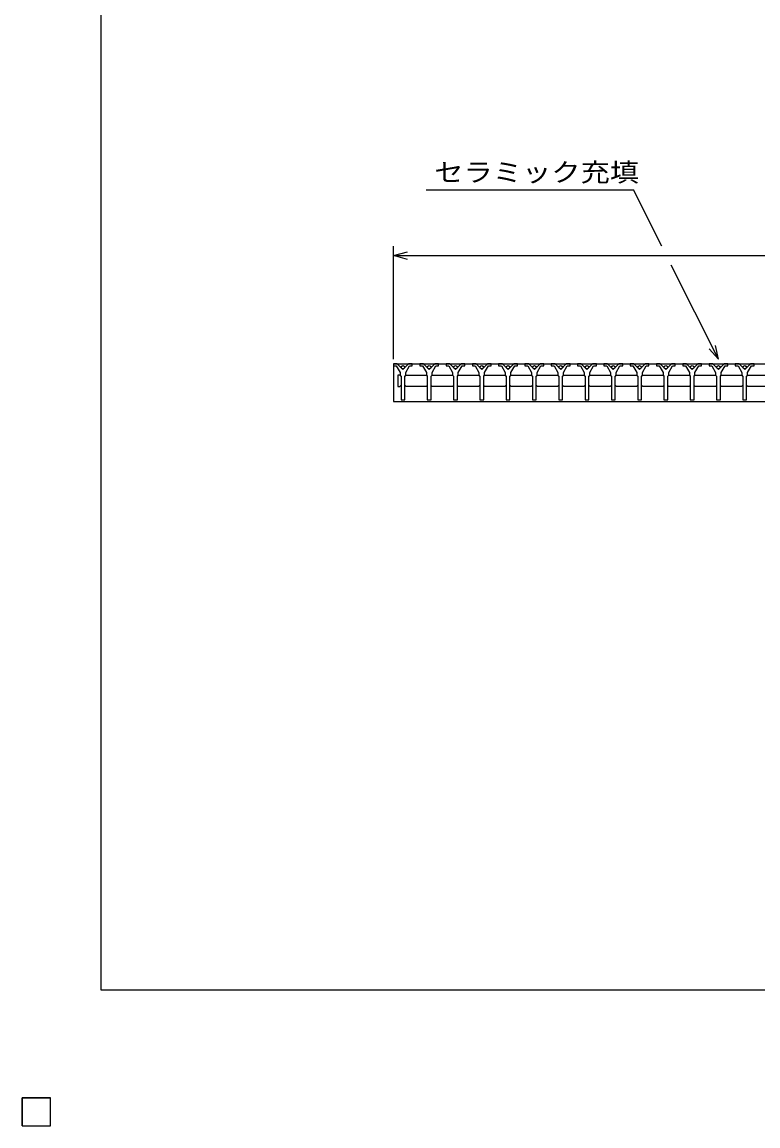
# Model space of a CAD drawing. Units: millimetres, scale not verified. Extents: x -1820 to 1724, y -1285 to 1059.
# Drawn here: x -1820 to -1039, y -1285 to -113 of the extents above; entities that cross this region are included whole.
import ezdxf
from ezdxf.enums import TextEntityAlignment as Align

# ---------------------------------------------------------------- set-up
doc = ezdxf.new("R2010")
doc.units = ezdxf.units.MM
doc.header["$LTSCALE"] = 10
for name, color, linetype, lineweight in [('0_2', 150, 'Continuous', 25), ('16', 3, 'Continuous', 25), ('22', 2, 'Continuous', 25)]:
    doc.layers.add(name, color=color, linetype=linetype, lineweight=lineweight)
doc.styles.add('ベクトル', font='')
doc.styles.get('ベクトル').set_extended_font_data('ベクトル')

msp = doc.modelspace()

# ---------------------------------------------------------------- linework, layer by layer
at = {"layer": '0_2'}
for p, q in [((-1736, -1141), (-1736, 1059)), ((1724, -1141), (-1736, -1141))]:
    msp.add_line(p, q, dxfattribs=at)
at = {"layer": '16'}
for p, q in [((-1426, -476), (-1426, -478)), ((-1422, -476), (-1426, -476)), ((-1426, -476), (-430, -476)), ((-1426, -476), (-1426, -516)), ((-1426, -478), (-1423, -478)), ((-1423, -478), (-1419, -485)), ((-1416, -482), (-1422, -476)), ((-1410, -476), (-1416, -482)), ((-1413, -485), (-1409, -478)), ((-1406, -476), (-1410, -476)), ((-1409, -478), (-1406, -478)), ((-1406, -478), (-1406, -476)), ((-1398.1, -476), (-1398.1, -478)), ((-1394.1, -476), (-1398.1, -476)), ((-1398.1, -478), (-1395.1, -478)), ((-1395.1, -478), (-1391.1, -485)), ((-1388.1, -482), (-1394.1, -476)), ((-1382.1, -476), (-1388.1, -482)), ((-1385.1, -485), (-1381.1, -478)), ((-1378.1, -476), (-1382.1, -476)), ((-1381.1, -478), (-1378.1, -478)), ((-1378.1, -478), (-1378.1, -476)), ((-1370.2, -476), (-1370.2, -478)), ((-1366.2, -476), (-1370.2, -476)), ((-1370.2, -478), (-1367.2, -478)), ((-1367.2, -478), (-1363.2, -485)), ((-1360.2, -482), (-1366.2, -476)), ((-1354.2, -476), (-1360.2, -482)), ((-1357.2, -485), (-1353.2, -478)), ((-1350.2, -476), (-1354.2, -476)), ((-1353.2, -478), (-1350.2, -478)), ((-1350.2, -478), (-1350.2, -476)), ((-1342.3, -476), (-1342.3, -478)), ((-1338.3, -476), (-1342.3, -476)), ((-1342.3, -478), (-1339.3, -478)), ((-1339.3, -478), (-1335.3, -485)), ((-1332.3, -482), (-1338.3, -476)), ((-1326.3, -476), (-1332.3, -482)), ((-1329.3, -485), (-1325.3, -478)), ((-1322.3, -476), (-1326.3, -476)), ((-1325.3, -478), (-1322.3, -478)), ((-1322.3, -478), (-1322.3, -476)), ((-1314.4, -476), (-1314.4, -478)), ((-1310.4, -476), (-1314.4, -476)), ((-1314.4, -478), (-1311.4, -478)), ((-1311.4, -478), (-1307.4, -485)), ((-1304.4, -482), (-1310.4, -476)), ((-1298.4, -476), (-1304.4, -482)), ((-1301.4, -485), (-1297.4, -478)), ((-1294.4, -476), (-1298.4, -476)), ((-1297.4, -478), (-1294.4, -478)), ((-1294.4, -478), (-1294.4, -476)), ((-1286.5, -476), (-1286.5, -478)), ((-1282.5, -476), (-1286.5, -476)), ((-1286.5, -478), (-1283.5, -478)), ((-1283.5, -478), (-1279.5, -485)), ((-1276.5, -482), (-1282.5, -476)), ((-1270.5, -476), (-1276.5, -482)), ((-1273.5, -485), (-1269.5, -478)), ((-1266.5, -476), (-1270.5, -476)), ((-1269.5, -478), (-1266.5, -478)), ((-1266.5, -478), (-1266.5, -476)), ((-1258.6, -476), (-1258.6, -478)), ((-1254.6, -476), (-1258.6, -476)), ((-1258.6, -478), (-1255.6, -478)), ((-1255.6, -478), (-1251.6, -485)), ((-1248.6, -482), (-1254.6, -476)), ((-1242.6, -476), (-1248.6, -482)), ((-1245.6, -485), (-1241.6, -478)), ((-1238.6, -476), (-1242.6, -476)), ((-1241.6, -478), (-1238.6, -478)), ((-1238.6, -478), (-1238.6, -476)), ((-1230.7, -476), (-1230.7, -478)), ((-1226.7, -476), (-1230.7, -476)), ((-1230.7, -478), (-1227.7, -478)), ((-1227.7, -478), (-1223.7, -485)), ((-1220.7, -482), (-1226.7, -476)), ((-1214.7, -476), (-1220.7, -482)), ((-1217.7, -485), (-1213.7, -478)), ((-1210.7, -476), (-1214.7, -476)), ((-1213.7, -478), (-1210.7, -478)), ((-1210.7, -478), (-1210.7, -476)), ((-1202.8, -476), (-1202.8, -478)), ((-1198.8, -476), (-1202.8, -476)), ((-1202.8, -478), (-1199.8, -478)), ((-1199.8, -478), (-1195.8, -485)), ((-1192.8, -482), (-1198.8, -476)), ((-1186.8, -476), (-1192.8, -482)), ((-1189.8, -485), (-1185.8, -478)), ((-1182.8, -476), (-1186.8, -476)), ((-1185.8, -478), (-1182.8, -478)), ((-1182.8, -478), (-1182.8, -476)), ((-1174.9, -476), (-1174.9, -478)), ((-1170.9, -476), (-1174.9, -476)), ((-1174.9, -478), (-1171.9, -478)), ((-1171.9, -478), (-1167.9, -485)), ((-1164.9, -482), (-1170.9, -476)), ((-1158.9, -476), (-1164.9, -482)), ((-1161.9, -485), (-1157.9, -478)), ((-1154.9, -476), (-1158.9, -476)), ((-1157.9, -478), (-1154.9, -478)), ((-1154.9, -478), (-1154.9, -476)), ((-1147, -476), (-1147, -478)), ((-1143, -476), (-1147, -476)), ((-1147, -478), (-1144, -478)), ((-1144, -478), (-1140, -485)), ((-1137, -482), (-1143, -476)), ((-1131, -476), (-1137, -482)), ((-1134, -485), (-1130, -478)), ((-1127, -476), (-1131, -476)), ((-1130, -478), (-1127, -478)), ((-1127, -478), (-1127, -476)), ((-1119.1, -476), (-1119.1, -478)), ((-1115.1, -476), (-1119.1, -476)), ((-1119.1, -478), (-1116.1, -478)), ((-1116.1, -478), (-1112.1, -485)), ((-1109.1, -482), (-1115.1, -476)), ((-1103.1, -476), (-1109.1, -482)), ((-1106.1, -485), (-1102.1, -478)), ((-1099.1, -476), (-1103.1, -476)), ((-1102.1, -478), (-1099.1, -478)), ((-1099.1, -478), (-1099.1, -476)), ((-1091.2, -476), (-1091.2, -478)), ((-1087.2, -476), (-1091.2, -476)), ((-1091.2, -478), (-1088.2, -478)), ((-1088.2, -478), (-1084.2, -485)), ((-1081.2, -482), (-1087.2, -476)), ((-1075.2, -476), (-1081.2, -482)), ((-1078.2, -485), (-1074.2, -478)), ((-1071.2, -476), (-1075.2, -476)), ((-1074.2, -478), (-1071.2, -478)), ((-1071.2, -478), (-1071.2, -476)), ((-1063.3, -476), (-1063.3, -478)), ((-1059.3, -476), (-1063.3, -476)), ((-1063.3, -478), (-1060.3, -478)), ((-1060.3, -478), (-1056.3, -485)), ((-1053.3, -482), (-1059.3, -476)), ((-1047.3, -476), (-1053.3, -482)), ((-1050.3, -485), (-1046.3, -478)), ((-1043.3, -476), (-1047.3, -476)), ((-1046.3, -478), (-1043.3, -478)), ((-1043.3, -478), (-1043.3, -476)), ((-1419.25, -488), (-1421.25, -488)), ((-1421.25, -488), (-1421.25, -500)), ((-1418.25, -489), (-1419.25, -488)), ((-1419, -485), (-1419, -488)), ((-1419, -488), (-1418, -489)), ((-1418, -489), (-1418, -514)), ((-1414, -489), (-1413, -488)), ((-1414, -514), (-1414, -489)), ((-1413.75, -489), (-1412.75, -488)), ((-1413, -488), (-1413, -485)), ((-1412.75, -488), (-1391.35, -488)), ((-1391.35, -488), (-1390.35, -489)), ((-1391.1, -485), (-1391.1, -488)), ((-1391.1, -488), (-1390.1, -489)), ((-1390.1, -489), (-1390.1, -514)), ((-1386.1, -489), (-1385.1, -488)), ((-1386.1, -514), (-1386.1, -489)), ((-1385.85, -489), (-1384.85, -488)), ((-1385.1, -488), (-1385.1, -485)), ((-1384.85, -488), (-1363.45, -488)), ((-1363.45, -488), (-1362.45, -489)), ((-1363.2, -485), (-1363.2, -488)), ((-1363.2, -488), (-1362.2, -489)), ((-1362.2, -489), (-1362.2, -514)), ((-1358.2, -489), (-1357.2, -488)), ((-1358.2, -514), (-1358.2, -489)), ((-1357.95, -489), (-1356.95, -488)), ((-1357.2, -488), (-1357.2, -485)), ((-1356.95, -488), (-1335.55, -488)), ((-1335.55, -488), (-1334.55, -489)), ((-1335.3, -485), (-1335.3, -488)), ((-1335.3, -488), (-1334.3, -489)), ((-1334.3, -489), (-1334.3, -514)), ((-1330.3, -489), (-1329.3, -488)), ((-1330.3, -514), (-1330.3, -489)), ((-1330.05, -489), (-1329.05, -488)), ((-1329.3, -488), (-1329.3, -485)), ((-1329.05, -488), (-1307.65, -488)), ((-1307.65, -488), (-1306.65, -489)), ((-1307.4, -485), (-1307.4, -488)), ((-1307.4, -488), (-1306.4, -489)), ((-1306.4, -489), (-1306.4, -514)), ((-1302.4, -489), (-1301.4, -488)), ((-1302.4, -514), (-1302.4, -489)), ((-1302.15, -489), (-1301.15, -488)), ((-1301.4, -488), (-1301.4, -485)), ((-1301.15, -488), (-1279.75, -488)), ((-1279.75, -488), (-1278.75, -489)), ((-1279.5, -485), (-1279.5, -488)), ((-1279.5, -488), (-1278.5, -489)), ((-1278.5, -489), (-1278.5, -514)), ((-1274.5, -489), (-1273.5, -488)), ((-1274.5, -514), (-1274.5, -489)), ((-1274.25, -489), (-1273.25, -488)), ((-1273.5, -488), (-1273.5, -485)), ((-1273.25, -488), (-1251.85, -488)), ((-1251.85, -488), (-1250.85, -489)), ((-1251.6, -485), (-1251.6, -488)), ((-1251.6, -488), (-1250.6, -489)), ((-1250.6, -489), (-1250.6, -514)), ((-1246.6, -489), (-1245.6, -488)), ((-1246.6, -514), (-1246.6, -489)), ((-1246.35, -489), (-1245.35, -488)), ((-1245.6, -488), (-1245.6, -485)), ((-1245.35, -488), (-1223.95, -488)), ((-1223.95, -488), (-1222.95, -489)), ((-1223.7, -485), (-1223.7, -488)), ((-1223.7, -488), (-1222.7, -489)), ((-1222.7, -489), (-1222.7, -514)), ((-1218.7, -489), (-1217.7, -488)), ((-1218.7, -514), (-1218.7, -489)), ((-1218.45, -489), (-1217.45, -488)), ((-1217.7, -488), (-1217.7, -485)), ((-1217.45, -488), (-1196.05, -488)), ((-1196.05, -488), (-1195.05, -489)), ((-1195.8, -485), (-1195.8, -488)), ((-1195.8, -488), (-1194.8, -489)), ((-1194.8, -489), (-1194.8, -514)), ((-1190.8, -489), (-1189.8, -488)), ((-1190.8, -514), (-1190.8, -489)), ((-1190.55, -489), (-1189.55, -488)), ((-1189.8, -488), (-1189.8, -485)), ((-1189.55, -488), (-1168.15, -488)), ((-1168.15, -488), (-1167.15, -489)), ((-1167.9, -485), (-1167.9, -488)), ((-1167.9, -488), (-1166.9, -489)), ((-1166.9, -489), (-1166.9, -514)), ((-1162.9, -489), (-1161.9, -488)), ((-1162.9, -514), (-1162.9, -489)), ((-1162.65, -489), (-1161.65, -488)), ((-1161.9, -488), (-1161.9, -485)), ((-1161.65, -488), (-1140.25, -488)), ((-1140.25, -488), (-1139.25, -489)), ((-1140, -485), (-1140, -488)), ((-1140, -488), (-1139, -489)), ((-1139, -489), (-1139, -514)), ((-1135, -489), (-1134, -488)), ((-1135, -514), (-1135, -489)), ((-1134.75, -489), (-1133.75, -488)), ((-1134, -488), (-1134, -485)), ((-1133.75, -488), (-1112.35, -488)), ((-1112.35, -488), (-1111.35, -489)), ((-1112.1, -485), (-1112.1, -488)), ((-1112.1, -488), (-1111.1, -489)), ((-1111.1, -489), (-1111.1, -514)), ((-1107.1, -489), (-1106.1, -488)), ((-1107.1, -514), (-1107.1, -489)), ((-1106.85, -489), (-1105.85, -488)), ((-1106.1, -488), (-1106.1, -485)), ((-1105.85, -488), (-1084.45, -488)), ((-1084.45, -488), (-1083.45, -489)), ((-1084.2, -485), (-1084.2, -488)), ((-1084.2, -488), (-1083.2, -489)), ((-1083.2, -489), (-1083.2, -514)), ((-1079.2, -489), (-1078.2, -488)), ((-1079.2, -514), (-1079.2, -489)), ((-1078.95, -489), (-1077.95, -488)), ((-1078.2, -488), (-1078.2, -485)), ((-1077.95, -488), (-1056.55, -488)), ((-1056.55, -488), (-1055.55, -489)), ((-1056.3, -485), (-1056.3, -488)), ((-1056.3, -488), (-1055.3, -489)), ((-1055.3, -489), (-1055.3, -514)), ((-1051.3, -489), (-1050.3, -488)), ((-1051.3, -514), (-1051.3, -489)), ((-1051.05, -489), (-1050.05, -488)), ((-1050.3, -488), (-1050.3, -485)), ((-1050.05, -488), (-1028.65, -488)), ((-1421.25, -500), (-1419.25, -500)), ((-1419.25, -500), (-1418.25, -499)), ((-1412.75, -500), (-1413.75, -499)), ((-1391.35, -500), (-1412.75, -500)), ((-1390.35, -499), (-1391.35, -500)), ((-1384.85, -500), (-1385.85, -499)), ((-1363.45, -500), (-1384.85, -500)), ((-1362.45, -499), (-1363.45, -500)), ((-1356.95, -500), (-1357.95, -499)), ((-1335.55, -500), (-1356.95, -500)), ((-1334.55, -499), (-1335.55, -500)), ((-1329.05, -500), (-1330.05, -499)), ((-1307.65, -500), (-1329.05, -500)), ((-1306.65, -499), (-1307.65, -500)), ((-1301.15, -500), (-1302.15, -499)), ((-1279.75, -500), (-1301.15, -500)), ((-1278.75, -499), (-1279.75, -500)), ((-1273.25, -500), (-1274.25, -499)), ((-1251.85, -500), (-1273.25, -500)), ((-1250.85, -499), (-1251.85, -500)), ((-1245.35, -500), (-1246.35, -499)), ((-1223.95, -500), (-1245.35, -500)), ((-1222.95, -499), (-1223.95, -500)), ((-1217.45, -500), (-1218.45, -499)), ((-1196.05, -500), (-1217.45, -500)), ((-1195.05, -499), (-1196.05, -500)), ((-1189.55, -500), (-1190.55, -499)), ((-1168.15, -500), (-1189.55, -500)), ((-1167.15, -499), (-1168.15, -500)), ((-1161.65, -500), (-1162.65, -499)), ((-1140.25, -500), (-1161.65, -500)), ((-1139.25, -499), (-1140.25, -500)), ((-1133.75, -500), (-1134.75, -499)), ((-1112.35, -500), (-1133.75, -500)), ((-1111.35, -499), (-1112.35, -500)), ((-1105.85, -500), (-1106.85, -499)), ((-1084.45, -500), (-1105.85, -500)), ((-1083.45, -499), (-1084.45, -500)), ((-1077.95, -500), (-1078.95, -499)), ((-1056.55, -500), (-1077.95, -500)), ((-1055.55, -499), (-1056.55, -500)), ((-1050.05, -500), (-1051.05, -499)), ((-1028.65, -500), (-1050.05, -500)), ((-1418, -514), (-1414, -514)), ((-1390.1, -514), (-1386.1, -514)), ((-1362.2, -514), (-1358.2, -514)), ((-1334.3, -514), (-1330.3, -514)), ((-1306.4, -514), (-1302.4, -514)), ((-1278.5, -514), (-1274.5, -514)), ((-1250.6, -514), (-1246.6, -514)), ((-1222.7, -514), (-1218.7, -514)), ((-1194.8, -514), (-1190.8, -514)), ((-1166.9, -514), (-1162.9, -514)), ((-1139, -514), (-1135, -514)), ((-1111.1, -514), (-1107.1, -514)), ((-1083.2, -514), (-1079.2, -514)), ((-1055.3, -514), (-1051.3, -514)), ((-1426, -516), (-430, -516)), ((-1820, -1255), (-1790, -1255)), ((-1820, -1285), (-1820, -1255)), ((-1820, -1255), (-1790, -1255)), ((-1820, -1285), (-1820, -1255)), ((-1820, -1255), (-1790, -1255)), ((-1820, -1285), (-1820, -1255)), ((-1820, -1255), (-1790, -1255)), ((-1820, -1285), (-1820, -1255)), ((-1820, -1255), (-1790, -1255)), ((-1820, -1285), (-1820, -1255)), ((-1790, -1285), (-1790, -1255)), ((-1790, -1285), (-1790, -1255)), ((-1790, -1285), (-1790, -1255)), ((-1790, -1285), (-1790, -1255)), ((-1790, -1285), (-1790, -1255)), ((-1820, -1285), (-1790, -1285)), ((-1820, -1285), (-1790, -1285)), ((-1820, -1285), (-1790, -1285)), ((-1820, -1285), (-1790, -1285)), ((-1820, -1285), (-1790, -1285))]:
    msp.add_line(p, q, dxfattribs=at)
for centre in [(-1416, -479.5), (-1388.1, -479.5), (-1360.2, -479.5), (-1332.3, -479.5), (-1304.4, -479.5), (-1276.5, -479.5), (-1248.6, -479.5), (-1220.7, -479.5), (-1192.8, -479.5), (-1164.9, -479.5), (-1137, -479.5), (-1109.1, -479.5), (-1081.2, -479.5), (-1053.3, -479.5)]:
    msp.add_circle(centre, 1.8, dxfattribs=at)
at = {"layer": '22', "color": 4}
for p, q in [((-1391.2, -291), (-1171.2, -291)), ((-1141.2, -351), (-1171.2, -291)), ((-1426, -471), (-1426, -351)), ((-1426, -361), (-1411, -357)), ((-1411, -365), (-1426, -361)), ((-1426, -361), (-430, -361)), ((-1081.2, -471), (-1131.2, -371)), ((-1081.2, -471), (-1084.2, -456.4)), ((-1081.2, -471), (-1091.2, -460)), ((-1790, -1255), (-1820, -1255)), ((-1820, -1255), (-1820, -1285)), ((-1790, -1255), (-1820, -1255)), ((-1820, -1255), (-1820, -1285)), ((-1790, -1255), (-1820, -1255)), ((-1820, -1255), (-1820, -1285)), ((-1790, -1285), (-1790, -1255)), ((-1790, -1285), (-1790, -1255)), ((-1790, -1285), (-1790, -1255)), ((-1820, -1285), (-1790, -1285)), ((-1820, -1285), (-1790, -1285)), ((-1820, -1285), (-1790, -1285))]:
    msp.add_line(p, q, dxfattribs=at)
at = {"layer": '22'}
for p, q in [((-1790, -1255), (-1820, -1255)), ((-1820, -1255), (-1820, -1285)), ((-1790, -1255), (-1820, -1255)), ((-1820, -1255), (-1820, -1285)), ((-1790, -1255), (-1820, -1255)), ((-1820, -1255), (-1820, -1285)), ((-1790, -1285), (-1790, -1255)), ((-1790, -1285), (-1790, -1255)), ((-1790, -1285), (-1790, -1255)), ((-1820, -1285), (-1790, -1285)), ((-1820, -1285), (-1790, -1285)), ((-1820, -1285), (-1790, -1285))]:
    msp.add_line(p, q, dxfattribs=at)

# ---------------------------------------------------------------- texts
at = {"layer": '22', "style": 'ベクトル', "width": 1.15}
msp.add_text('セラミック充填', height=19.79, dxfattribs=at).set_placement((-1382.7, -272.5), align=Align.MIDDLE_LEFT)

doc.saveas('drawing.dxf')
